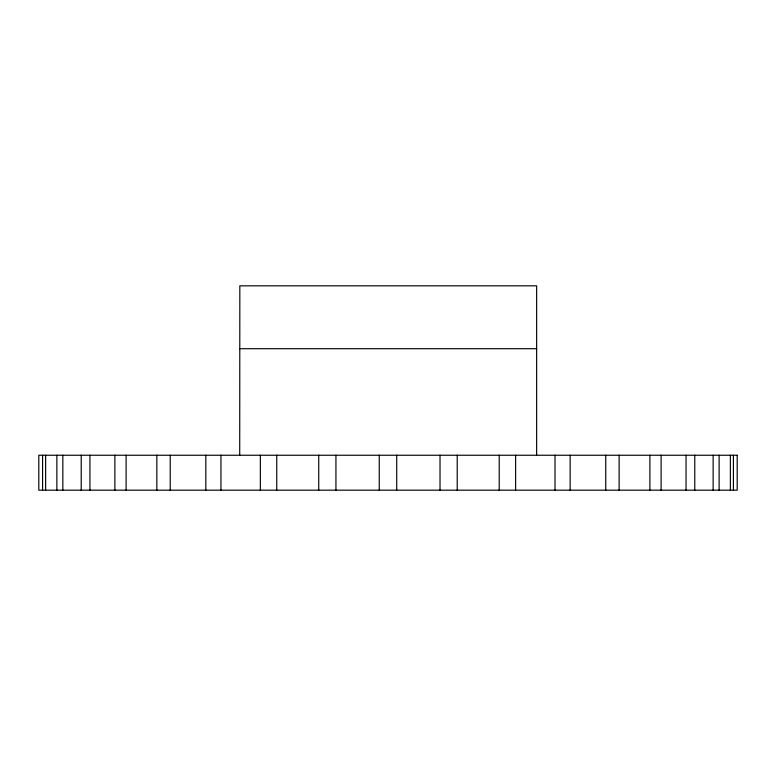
<?xml version="1.0" encoding="UTF-8"?>
<svg xmlns="http://www.w3.org/2000/svg" width="776" height="776" viewBox="0 0 776 776"><rect width="100%" height="100%" fill="white"/><g stroke="black" fill="none" stroke-linecap="round" stroke-linejoin="round"><path stroke-width="1.16" d="M239.716 455.24L239.832 285.83L536.633 285.83L536.633 455.24M239.832 348.705L536.633 348.705M733.407 455.24L733.407 490.17M730.371 455.24L730.371 490.17M719.119 455.24L719.119 490.17M713.144 455.24L713.144 490.17M694.772 455.24L694.772 490.17M686.042 455.24L686.042 490.17M661.103 455.24L661.103 490.17M649.881 455.24L649.881 490.17M619.132 455.24L619.132 490.17M605.755 455.24L605.755 490.17M570.147 455.24L570.147 490.17M555.024 455.24L555.024 490.17M515.623 455.24L515.623 490.17M499.21 455.24L499.21 490.17M457.219 455.24L457.219 490.17M440.021 455.24L440.021 490.17M396.711 455.24L396.711 490.17M379.251 455.24L379.251 490.17M335.94 455.24L335.94 490.17M318.742 455.24L318.742 490.17M276.751 455.24L276.751 490.17M260.338 455.24L260.338 490.17M220.947 455.24L220.947 490.17M205.824 455.24L205.824 490.17M170.216 455.24L170.216 490.17M156.839 455.24L156.839 490.17M126.1 455.24L126.1 490.17M114.877 455.24L114.877 490.17M89.938 455.24L89.938 490.17M81.208 455.24L81.208 490.17M62.837 455.24L62.837 490.17M56.871 455.24L56.871 490.17M45.619 455.24L45.619 490.17M42.583 455.24L42.583 490.17M737.2 455.24L38.8 455.24L38.8 490.17L737.2 490.17L737.2 455.24"/></g></svg>
